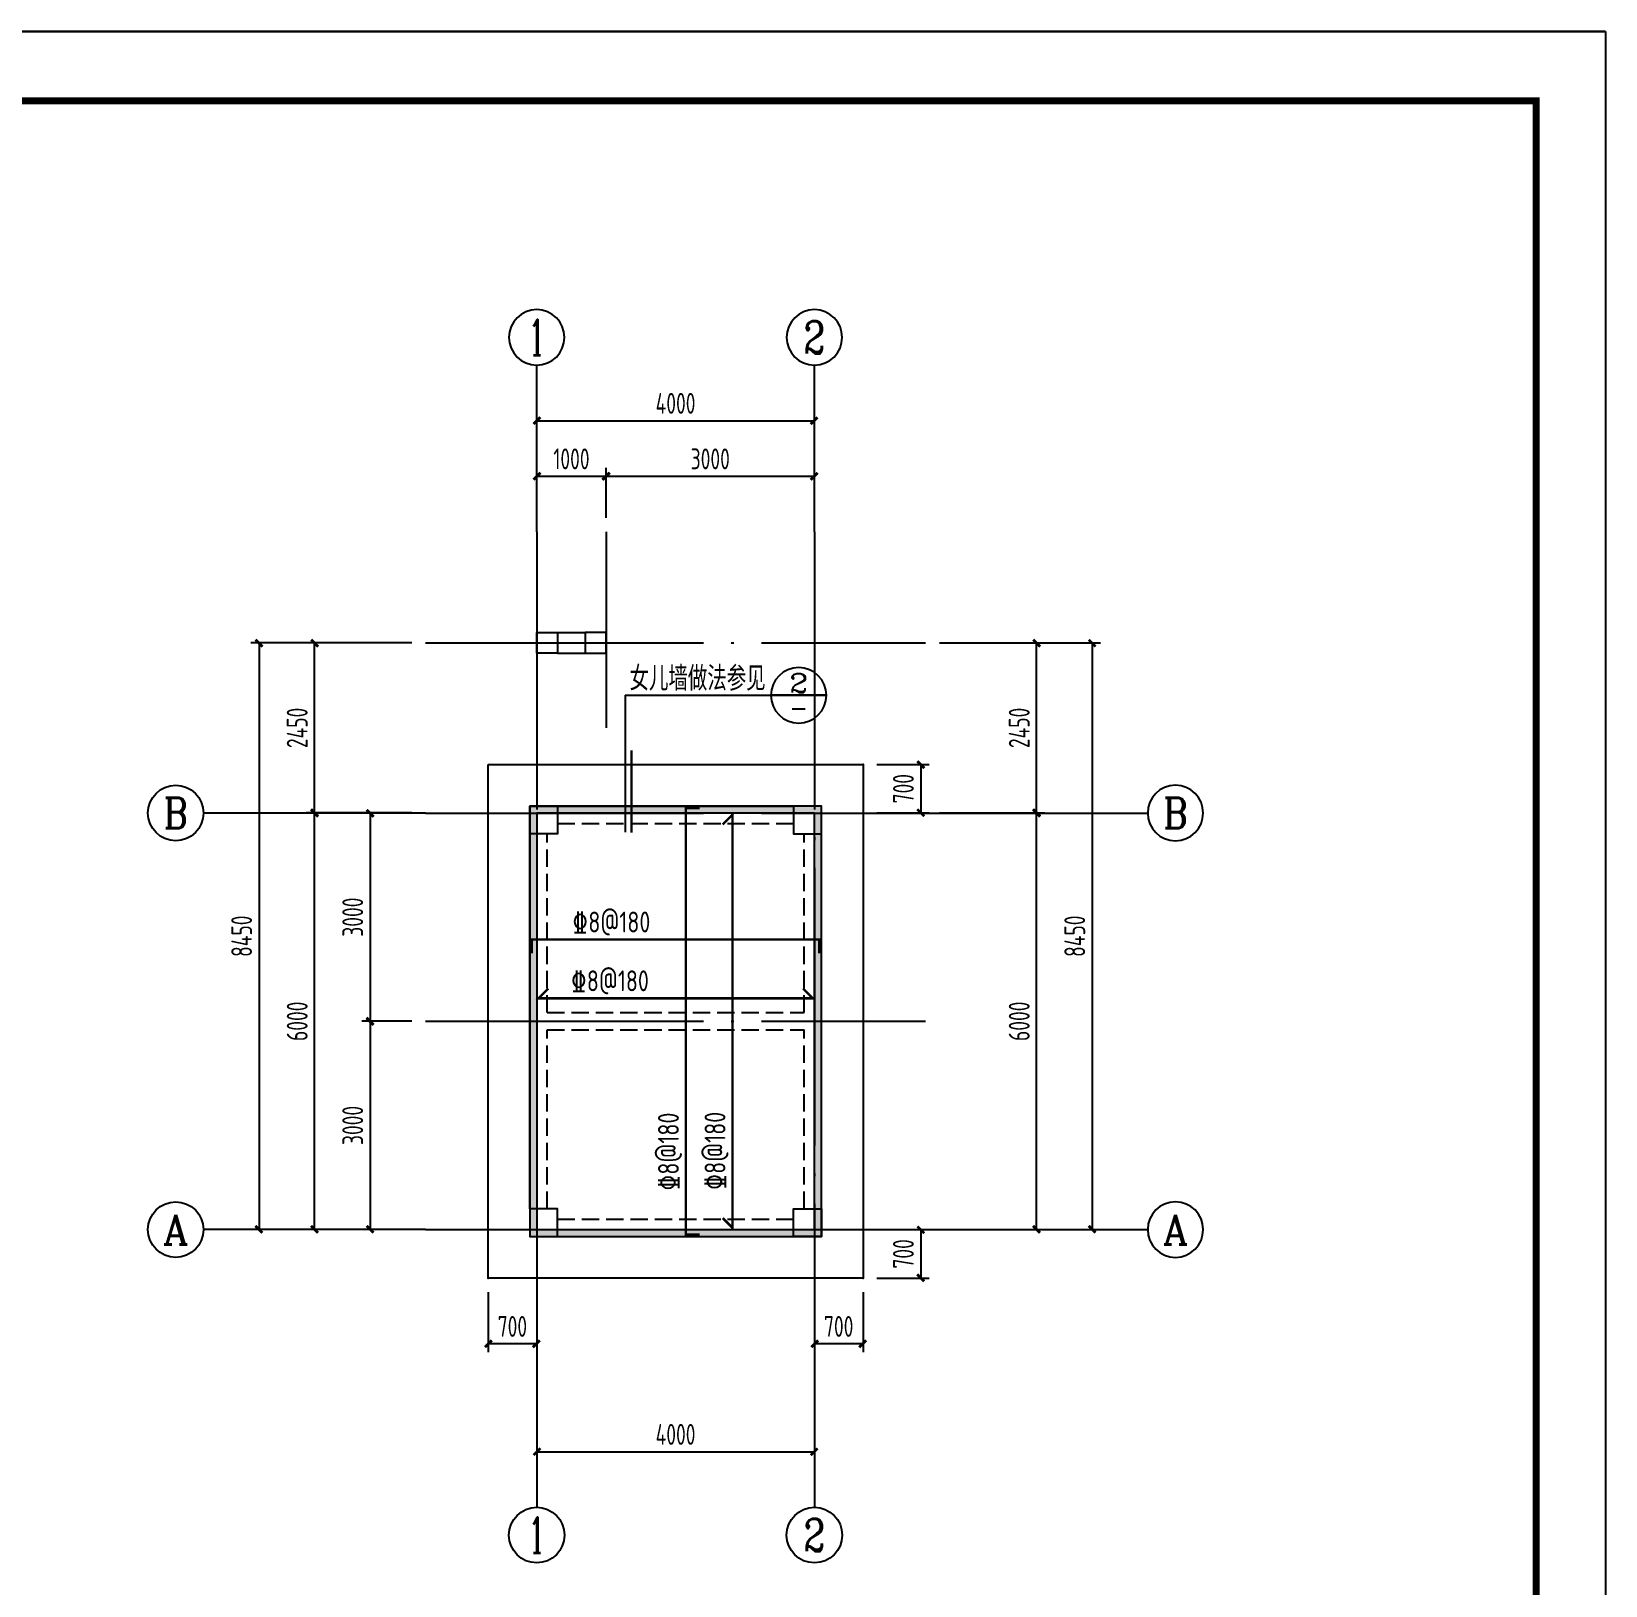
# Model space of a CAD drawing. Extents: x -14785 to 4269, y -25586 to -12228.
# Drawn here: x -13013.7 to -12787, y -25215.9 to -24992.1 of the extents above; entities that cross this region are included whole.
import ezdxf
from ezdxf.enums import TextEntityAlignment as Align

# ---------------------------------------------------------------- set-up
doc = ezdxf.new("R2010")
doc.units = 0
doc.header["$LTSCALE"] = 2000
doc.header["$MEASUREMENT"] = 0
for name, pattern in [('3', [500, 300, -200]), ('DASH', [0.35, 0.25, -0.1]), ('DOTE', [2.42, 2, -0.2, 0.02, -0.2])]:
    doc.linetypes.add(name, pattern=pattern)
doc.layers.get('0').update_dxf_attribs({"linetype": 'CONTINUOUS'})
doc.layers.get('DEFPOINTS').update_dxf_attribs({"linetype": 'CONTINUOUS'})
for name, color, linetype in [('AXIS', 75, 'CONTINUOUS'), ('AXIS_TEXT', 7, 'CONTINUOUS'), ('dim', 7, 'CONTINUOUS'), ('DOTE', 1, 'DOTE'), ('PUB_DIM', 3, 'CONTINUOUS'), ('柱', 2, 'CONTINUOUS'), ('梁', 4, 'CONTINUOUS'), ('梁虚线', 134, '3'), ('楼板正筋文字', 7, 'CONTINUOUS'), ('楼板正筋钢筋', 24, 'CONTINUOUS'), ('楼板负筋文字', 7, 'CONTINUOUS'), ('楼板负筋钢筋', 1, 'CONTINUOUS')]:
    doc.layers.add(name, color=color, linetype=linetype)
doc.styles.add('_HZTXT', font='txt.shx', dxfattribs={"width": 0.8, "bigfont": 'HZTXT.shx'})
doc.styles.add('_TCH_AXIS', font='COMPLEX', dxfattribs={"bigfont": 'GBCBIG'})
doc.styles.add('COMP', font='COMPLEX', dxfattribs={"bigfont": 'hztxt'})
doc.styles.add('COMPLEX', font='COMPLEX')
doc.styles.add('GBHZ', font='gbenor.shx', dxfattribs={"width": 0.8, "bigfont": 'gbcbig.shx'})
doc.dimstyles.new('Y100', dxfattribs={"dimscale": 0, "dimtxt": 3, "dimasz": 0.01, "dimexe": 1.2, "dimexo": 2, "dimgap": 1, "dimtad": 1, "dimdec": 0, "dimlfac": 100, "dimzin": 0, "dimdsep": 46, "dimtxsty": 'GBHZ', "dimblk": 'DX', "dimcen": 0.09, "dimdle": 1, "dimclrd": 7, "dimclre": 7, "dimclrt": 7, "dimadec": 0, "dimazin": 0, "dimtfac": 1, "dimtdec": 0, "dimtix": 1, "dimtmove": 2, "dimatfit": 3, "dimldrblk": 'DX', "dimfxl": 0, "dimtolj": 1, "dimtzin": 0, "dimarcsym": 0})

# ---------------------------------------------------------------- blocks, each defined once
blk = doc.blocks.new('_INDEX')
blk.add_line((-0.5, 0), (0.5, 0))
blk.add_circle((0, 0), 0.5)
at = {"style": 'COMP'}
for tag, width, p, p2 in [('1', 2.333333, (-0.17, 0.05), (0.17, 0.05)), ('-', 1.166667, (-0.17, -0.39), (0.17, -0.39))]:
    blk.add_attdef(tag, text='', height=0.34, dxfattribs=dict(at, width=width)).set_placement(p, p2, align=Align.FIT)
blk = doc.blocks.new('_AXISO')
blk.add_circle((0, 0), 0.5)
at = {"layer": 'AXIS_TEXT', "style": 'COMPLEX', "width": 1.041667}
blk.add_attdef('A', text='', height=0.56, dxfattribs=at).set_placement((-0.25, -0.28), (0.25, -0.28), align=Align.FIT)
blk = doc.blocks.new('DX')
at = {"color": 0, "linetype": 'ByBlock', "const_width": 40}
blk.add_lwpolyline([(-54, -51), (46, 49)], dxfattribs=at)
blk = doc.blocks.new('*D152')
at = {"layer": 'DEFPOINTS', "color": 0, "ltscale": 0.0005, "transparency": 16777216}
for p in [(-12972.91, -25104.66), (-12956.91, -25104.66), (-12956.91, -25164.66)]:
    blk.add_point(p, dxfattribs=at)
at = {"layer": 'dim', "color": 7, "lineweight": -2, "ltscale": 0.0005, "transparency": 16777216}
for p, q in [((-12958.91, -25104.66), (-12974.11, -25104.66)), ((-12972.91, -25164.65), (-12972.91, -25104.67)), ((-12958.91, -25164.66), (-12974.11, -25164.66))]:
    blk.add_line(p, q, dxfattribs=at)
at = {"layer": 'dim', "color": 7, "lineweight": -2, "ltscale": 0.0005, "transparency": 16777216, "xscale": 0.01, "yscale": 0.01, "zscale": 0.01}
for p, rotation in [((-12972.91, -25104.66), 90), ((-12972.91, -25164.66), 270)]:
    blk.add_blockref('DX', p, dxfattribs=dict(at, rotation=rotation))
at = {"layer": 'dim', "color": 7, "ltscale": 0.0005, "transparency": 16777216, "insert": (-12975.41, -25134.66), "char_height": 3, "attachment_point": 5, "rotation": 90, "style": 'GBHZ'}
blk.add_mtext('\\A1;6000', dxfattribs=at)
blk = doc.blocks.new('*D153')
at = {"layer": 'DEFPOINTS', "color": 0, "ltscale": 0.0005, "transparency": 16777216}
for p in [(-12972.91, -25080.16), (-12956.91, -25080.16), (-12956.91, -25104.66)]:
    blk.add_point(p, dxfattribs=at)
at = {"layer": 'dim', "color": 7, "lineweight": -2, "ltscale": 0.0005, "transparency": 16777216}
for p, q in [((-12958.91, -25080.16), (-12974.11, -25080.16)), ((-12972.91, -25104.65), (-12972.91, -25080.17)), ((-12958.91, -25104.66), (-12974.11, -25104.66))]:
    blk.add_line(p, q, dxfattribs=at)
at = {"layer": 'dim', "color": 7, "lineweight": -2, "ltscale": 0.0005, "transparency": 16777216, "xscale": 0.01, "yscale": 0.01, "zscale": 0.01}
for p, rotation in [((-12972.91, -25080.16), 90), ((-12972.91, -25104.66), 270)]:
    blk.add_blockref('DX', p, dxfattribs=dict(at, rotation=rotation))
at = {"layer": 'dim', "color": 7, "ltscale": 0.0005, "transparency": 16777216, "insert": (-12975.41, -25092.41), "char_height": 3, "attachment_point": 5, "rotation": 90, "style": 'GBHZ'}
blk.add_mtext('\\A1;2450', dxfattribs=at)
blk = doc.blocks.new('*D154')
at = {"layer": 'DEFPOINTS', "color": 0, "ltscale": 0.0005, "transparency": 16777216}
for p in [(-12956.91, -25080.16), (-12980.91, -25164.66), (-12956.91, -25164.66)]:
    blk.add_point(p, dxfattribs=at)
at = {"layer": 'dim', "color": 7, "lineweight": -2, "ltscale": 0.0005, "transparency": 16777216}
for p, q in [((-12958.91, -25080.16), (-12982.11, -25080.16)), ((-12980.91, -25080.17), (-12980.91, -25164.65)), ((-12958.91, -25164.66), (-12982.11, -25164.66))]:
    blk.add_line(p, q, dxfattribs=at)
at = {"layer": 'dim', "color": 7, "lineweight": -2, "ltscale": 0.0005, "transparency": 16777216, "xscale": 0.01, "yscale": 0.01, "zscale": 0.01}
for p, rotation in [((-12980.91, -25080.16), 90), ((-12980.91, -25164.66), 270)]:
    blk.add_blockref('DX', p, dxfattribs=dict(at, rotation=rotation))
at = {"layer": 'dim', "color": 7, "ltscale": 0.0005, "transparency": 16777216, "insert": (-12983.41, -25122.41), "char_height": 3, "attachment_point": 5, "rotation": 90, "style": 'GBHZ'}
blk.add_mtext('\\A1;8450', dxfattribs=at)
blk = doc.blocks.new('*D155')
at = {"layer": 'DEFPOINTS', "color": 0, "ltscale": 0.0005, "transparency": 16777216}
for p in [(-12940.91, -25180.66), (-12900.91, -25180.66), (-12900.91, -25196.66)]:
    blk.add_point(p, dxfattribs=at)
at = {"layer": 'dim', "color": 7, "lineweight": -2, "ltscale": 0.0005, "transparency": 16777216}
for p, q in [((-12940.91, -25182.66), (-12940.91, -25197.86)), ((-12900.91, -25182.66), (-12900.91, -25197.86)), ((-12940.9, -25196.66), (-12900.92, -25196.66))]:
    blk.add_line(p, q, dxfattribs=at)
at = {"layer": 'dim', "color": 7, "lineweight": -2, "ltscale": 0.0005, "transparency": 16777216, "xscale": 0.01, "yscale": 0.01, "zscale": 0.01, "rotation": 180}
blk.add_blockref('DX', (-12940.91, -25196.66), dxfattribs=at)
at = {"layer": 'dim', "color": 7, "lineweight": -2, "ltscale": 0.0005, "transparency": 16777216, "xscale": 0.01, "yscale": 0.01, "zscale": 0.01}
blk.add_blockref('DX', (-12900.91, -25196.66), dxfattribs=at)
at = {"layer": 'dim', "color": 7, "ltscale": 0.0005, "transparency": 16777216, "insert": (-12920.91, -25194.16), "char_height": 3, "attachment_point": 5, "style": 'GBHZ'}
blk.add_mtext('\\A1;4000', dxfattribs=at)
blk = doc.blocks.new('*D156')
at = {"layer": 'DEFPOINTS', "color": 0, "ltscale": 0.0005, "transparency": 16777216}
for p in [(-12884.91, -25104.66), (-12868.91, -25104.66), (-12884.91, -25164.66)]:
    blk.add_point(p, dxfattribs=at)
at = {"layer": 'dim', "color": 7, "lineweight": -2, "ltscale": 0.0005, "transparency": 16777216}
for p, q in [((-12882.91, -25104.66), (-12867.71, -25104.66)), ((-12868.91, -25164.65), (-12868.91, -25104.67)), ((-12882.91, -25164.66), (-12867.71, -25164.66))]:
    blk.add_line(p, q, dxfattribs=at)
at = {"layer": 'dim', "color": 7, "lineweight": -2, "ltscale": 0.0005, "transparency": 16777216, "xscale": 0.01, "yscale": 0.01, "zscale": 0.01}
for p, rotation in [((-12868.91, -25104.66), 90), ((-12868.91, -25164.66), 270)]:
    blk.add_blockref('DX', p, dxfattribs=dict(at, rotation=rotation))
at = {"layer": 'dim', "color": 7, "ltscale": 0.0005, "transparency": 16777216, "insert": (-12871.41, -25134.66), "char_height": 3, "attachment_point": 5, "rotation": 90, "style": 'GBHZ'}
blk.add_mtext('\\A1;6000', dxfattribs=at)
blk = doc.blocks.new('*D157')
at = {"layer": 'DEFPOINTS', "color": 0, "ltscale": 0.0005, "transparency": 16777216}
for p in [(-12884.91, -25080.16), (-12868.91, -25080.16), (-12884.91, -25104.66)]:
    blk.add_point(p, dxfattribs=at)
at = {"layer": 'dim', "color": 7, "lineweight": -2, "ltscale": 0.0005, "transparency": 16777216}
for p, q in [((-12882.91, -25080.16), (-12867.71, -25080.16)), ((-12868.91, -25104.65), (-12868.91, -25080.17)), ((-12882.91, -25104.66), (-12867.71, -25104.66))]:
    blk.add_line(p, q, dxfattribs=at)
at = {"layer": 'dim', "color": 7, "lineweight": -2, "ltscale": 0.0005, "transparency": 16777216, "xscale": 0.01, "yscale": 0.01, "zscale": 0.01}
for p, rotation in [((-12868.91, -25080.16), 90), ((-12868.91, -25104.66), 270)]:
    blk.add_blockref('DX', p, dxfattribs=dict(at, rotation=rotation))
at = {"layer": 'dim', "color": 7, "ltscale": 0.0005, "transparency": 16777216, "insert": (-12871.41, -25092.41), "char_height": 3, "attachment_point": 5, "rotation": 90, "style": 'GBHZ'}
blk.add_mtext('\\A1;2450', dxfattribs=at)
blk = doc.blocks.new('*D158')
at = {"layer": 'DEFPOINTS', "color": 0, "ltscale": 0.0005, "transparency": 16777216}
for p in [(-12884.91, -25080.16), (-12884.91, -25164.66), (-12860.91, -25164.66)]:
    blk.add_point(p, dxfattribs=at)
at = {"layer": 'dim', "color": 7, "lineweight": -2, "ltscale": 0.0005, "transparency": 16777216}
for p, q in [((-12882.91, -25080.16), (-12859.71, -25080.16)), ((-12860.91, -25080.17), (-12860.91, -25164.65)), ((-12882.91, -25164.66), (-12859.71, -25164.66))]:
    blk.add_line(p, q, dxfattribs=at)
at = {"layer": 'dim', "color": 7, "lineweight": -2, "ltscale": 0.0005, "transparency": 16777216, "xscale": 0.01, "yscale": 0.01, "zscale": 0.01}
for p, rotation in [((-12860.91, -25080.16), 90), ((-12860.91, -25164.66), 270)]:
    blk.add_blockref('DX', p, dxfattribs=dict(at, rotation=rotation))
at = {"layer": 'dim', "color": 7, "ltscale": 0.0005, "transparency": 16777216, "insert": (-12863.41, -25122.41), "char_height": 3, "attachment_point": 5, "rotation": 90, "style": 'GBHZ'}
blk.add_mtext('\\A1;8450', dxfattribs=at)
blk = doc.blocks.new('*D159')
at = {"layer": 'DEFPOINTS', "color": 0, "ltscale": 0.0005, "transparency": 16777216}
for p in [(-12900.91, -25048.16), (-12940.91, -25064.16), (-12900.91, -25064.16)]:
    blk.add_point(p, dxfattribs=at)
at = {"layer": 'dim', "color": 7, "lineweight": -2, "ltscale": 0.0005, "transparency": 16777216}
for p, q in [((-12940.91, -25062.16), (-12940.91, -25046.96)), ((-12940.9, -25048.16), (-12900.92, -25048.16)), ((-12900.91, -25062.16), (-12900.91, -25046.96))]:
    blk.add_line(p, q, dxfattribs=at)
at = {"layer": 'dim', "color": 7, "lineweight": -2, "ltscale": 0.0005, "transparency": 16777216, "xscale": 0.01, "yscale": 0.01, "zscale": 0.01, "rotation": 180}
blk.add_blockref('DX', (-12940.91, -25048.16), dxfattribs=at)
at = {"layer": 'dim', "color": 7, "lineweight": -2, "ltscale": 0.0005, "transparency": 16777216, "xscale": 0.01, "yscale": 0.01, "zscale": 0.01}
blk.add_blockref('DX', (-12900.91, -25048.16), dxfattribs=at)
at = {"layer": 'dim', "color": 7, "ltscale": 0.0005, "transparency": 16777216, "insert": (-12920.91, -25045.66), "char_height": 3, "attachment_point": 5, "style": 'GBHZ'}
blk.add_mtext('\\A1;4000', dxfattribs=at)
blk = doc.blocks.new('*D160')
at = {"layer": 'DEFPOINTS', "color": 0, "ltscale": 0.0005, "transparency": 16777216}
for p in [(-12930.91, -25056.16), (-12940.91, -25064.16), (-12930.91, -25064.16)]:
    blk.add_point(p, dxfattribs=at)
at = {"layer": 'dim', "color": 7, "lineweight": -2, "ltscale": 0.0005, "transparency": 16777216}
for p, q in [((-12940.91, -25062.16), (-12940.91, -25054.96)), ((-12930.91, -25062.16), (-12930.91, -25054.96)), ((-12940.9, -25056.16), (-12930.92, -25056.16))]:
    blk.add_line(p, q, dxfattribs=at)
at = {"layer": 'dim', "color": 7, "lineweight": -2, "ltscale": 0.0005, "transparency": 16777216, "xscale": 0.01, "yscale": 0.01, "zscale": 0.01, "rotation": 180}
blk.add_blockref('DX', (-12940.91, -25056.16), dxfattribs=at)
at = {"layer": 'dim', "color": 7, "lineweight": -2, "ltscale": 0.0005, "transparency": 16777216, "xscale": 0.01, "yscale": 0.01, "zscale": 0.01}
blk.add_blockref('DX', (-12930.91, -25056.16), dxfattribs=at)
at = {"layer": 'dim', "color": 7, "ltscale": 0.0005, "transparency": 16777216, "insert": (-12935.91, -25053.66), "char_height": 3, "attachment_point": 5, "style": 'GBHZ'}
blk.add_mtext('\\A1;1000', dxfattribs=at)
blk = doc.blocks.new('*D161')
at = {"layer": 'DEFPOINTS', "color": 0, "ltscale": 0.0005, "transparency": 16777216}
for p in [(-12900.91, -25056.16), (-12930.91, -25064.16), (-12900.91, -25064.16)]:
    blk.add_point(p, dxfattribs=at)
at = {"layer": 'dim', "color": 7, "lineweight": -2, "ltscale": 0.0005, "transparency": 16777216}
for p, q in [((-12930.91, -25062.16), (-12930.91, -25054.96)), ((-12900.91, -25062.16), (-12900.91, -25054.96)), ((-12930.9, -25056.16), (-12900.92, -25056.16))]:
    blk.add_line(p, q, dxfattribs=at)
at = {"layer": 'dim', "color": 7, "lineweight": -2, "ltscale": 0.0005, "transparency": 16777216, "xscale": 0.01, "yscale": 0.01, "zscale": 0.01, "rotation": 180}
blk.add_blockref('DX', (-12930.91, -25056.16), dxfattribs=at)
at = {"layer": 'dim', "color": 7, "lineweight": -2, "ltscale": 0.0005, "transparency": 16777216, "xscale": 0.01, "yscale": 0.01, "zscale": 0.01}
blk.add_blockref('DX', (-12900.91, -25056.16), dxfattribs=at)
at = {"layer": 'dim', "color": 7, "ltscale": 0.0005, "transparency": 16777216, "insert": (-12915.91, -25053.66), "char_height": 3, "attachment_point": 5, "style": 'GBHZ'}
blk.add_mtext('\\A1;3000', dxfattribs=at)
blk = doc.blocks.new('*D165')
at = {"layer": 'dim', "color": 7, "lineweight": -2, "ltscale": 0.0005, "transparency": 16777216}
for p, q in [((-12891.91, -25097.66), (-12884.39, -25097.66)), ((-12885.59, -25097.67), (-12885.59, -25104.65)), ((-12891.91, -25104.66), (-12884.39, -25104.66))]:
    blk.add_line(p, q, dxfattribs=at)
at = {"layer": 'dim', "color": 0, "ltscale": 0.0005, "transparency": 16777216}
for p in [(-12893.91, -25097.66), (-12893.91, -25104.66), (-12885.59, -25104.66)]:
    blk.add_point(p, dxfattribs=at)
at = {"layer": 'dim', "color": 7, "lineweight": -2, "ltscale": 0.0005, "transparency": 16777216, "xscale": 0.01, "yscale": 0.01, "zscale": 0.01}
for p, rotation in [((-12885.59, -25097.66), 90), ((-12885.59, -25104.66), 270)]:
    blk.add_blockref('DX', p, dxfattribs=dict(at, rotation=rotation))
at = {"layer": 'dim', "color": 7, "ltscale": 0.0005, "transparency": 16777216, "insert": (-12888.09, -25101.16), "char_height": 3, "attachment_point": 5, "rotation": 90, "style": 'GBHZ'}
blk.add_mtext('\\A1;700', dxfattribs=at)
blk = doc.blocks.new('*D167')
at = {"layer": 'dim', "color": 7, "lineweight": -2, "ltscale": 0.0005, "transparency": 16777216}
for p, q in [((-12891.91, -25164.66), (-12884.39, -25164.66)), ((-12885.59, -25164.67), (-12885.59, -25171.65)), ((-12891.91, -25171.66), (-12884.39, -25171.66))]:
    blk.add_line(p, q, dxfattribs=at)
at = {"layer": 'dim', "color": 0, "ltscale": 0.0005, "transparency": 16777216}
for p in [(-12893.91, -25164.66), (-12893.91, -25171.66), (-12885.59, -25171.66)]:
    blk.add_point(p, dxfattribs=at)
at = {"layer": 'dim', "color": 7, "lineweight": -2, "ltscale": 0.0005, "transparency": 16777216, "xscale": 0.01, "yscale": 0.01, "zscale": 0.01}
for p, rotation in [((-12885.59, -25164.66), 90), ((-12885.59, -25171.66), 270)]:
    blk.add_blockref('DX', p, dxfattribs=dict(at, rotation=rotation))
at = {"layer": 'dim', "color": 7, "ltscale": 0.0005, "transparency": 16777216, "insert": (-12888.09, -25168.16), "char_height": 3, "attachment_point": 5, "rotation": 90, "style": 'GBHZ'}
blk.add_mtext('\\A1;700', dxfattribs=at)
blk = doc.blocks.new('*D168')
at = {"layer": 'dim', "color": 7, "lineweight": -2, "ltscale": 0.0005, "transparency": 16777216}
for p, q in [((-12900.91, -25173.66), (-12900.91, -25182.31)), ((-12893.91, -25173.66), (-12893.91, -25182.31)), ((-12893.92, -25181.11), (-12900.9, -25181.11))]:
    blk.add_line(p, q, dxfattribs=at)
at = {"layer": 'dim', "color": 0, "ltscale": 0.0005, "transparency": 16777216}
for p in [(-12900.91, -25171.66), (-12893.91, -25171.66), (-12900.91, -25181.11)]:
    blk.add_point(p, dxfattribs=at)
at = {"layer": 'dim', "color": 7, "lineweight": -2, "ltscale": 0.0005, "transparency": 16777216, "xscale": 0.01, "yscale": 0.01, "zscale": 0.01, "rotation": 180}
blk.add_blockref('DX', (-12900.91, -25181.11), dxfattribs=at)
at = {"layer": 'dim', "color": 7, "lineweight": -2, "ltscale": 0.0005, "transparency": 16777216, "xscale": 0.01, "yscale": 0.01, "zscale": 0.01}
blk.add_blockref('DX', (-12893.91, -25181.11), dxfattribs=at)
at = {"layer": 'dim', "color": 7, "ltscale": 0.0005, "transparency": 16777216, "insert": (-12897.41, -25178.61), "char_height": 3, "attachment_point": 5, "style": 'GBHZ'}
blk.add_mtext('\\A1;700', dxfattribs=at)
blk = doc.blocks.new('*D169')
at = {"layer": 'dim', "color": 7, "lineweight": -2, "ltscale": 0.0005, "transparency": 16777216}
for p, q in [((-12947.91, -25173.66), (-12947.91, -25182.31)), ((-12940.91, -25173.66), (-12940.91, -25182.31)), ((-12940.92, -25181.11), (-12947.9, -25181.11))]:
    blk.add_line(p, q, dxfattribs=at)
at = {"layer": 'dim', "color": 0, "ltscale": 0.0005, "transparency": 16777216}
for p in [(-12947.91, -25171.66), (-12940.91, -25171.66), (-12947.91, -25181.11)]:
    blk.add_point(p, dxfattribs=at)
at = {"layer": 'dim', "color": 7, "lineweight": -2, "ltscale": 0.0005, "transparency": 16777216, "xscale": 0.01, "yscale": 0.01, "zscale": 0.01, "rotation": 180}
blk.add_blockref('DX', (-12947.91, -25181.11), dxfattribs=at)
at = {"layer": 'dim', "color": 7, "lineweight": -2, "ltscale": 0.0005, "transparency": 16777216, "xscale": 0.01, "yscale": 0.01, "zscale": 0.01}
blk.add_blockref('DX', (-12940.91, -25181.11), dxfattribs=at)
at = {"layer": 'dim', "color": 7, "ltscale": 0.0005, "transparency": 16777216, "insert": (-12944.41, -25178.61), "char_height": 3, "attachment_point": 5, "style": 'GBHZ'}
blk.add_mtext('\\A1;700', dxfattribs=at)
blk = doc.blocks.new('*D223')
at = {"color": 7, "lineweight": -2, "ltscale": 0.0005, "transparency": 16777216}
for p, q in [((-12958.91, -25104.66), (-12966.11, -25104.66)), ((-12964.91, -25104.67), (-12964.91, -25134.65)), ((-12958.91, -25134.66), (-12966.11, -25134.66))]:
    blk.add_line(p, q, dxfattribs=at)
at = {"layer": 'DEFPOINTS', "color": 0, "ltscale": 0.0005, "transparency": 16777216}
for p in [(-12956.91, -25104.66), (-12964.91, -25134.66), (-12956.91, -25134.66)]:
    blk.add_point(p, dxfattribs=at)
at = {"color": 7, "lineweight": -2, "ltscale": 0.0005, "transparency": 16777216, "xscale": 0.01, "yscale": 0.01, "zscale": 0.01}
for p, rotation in [((-12964.91, -25104.66), 90), ((-12964.91, -25134.66), 270)]:
    blk.add_blockref('DX', p, dxfattribs=dict(at, rotation=rotation))
at = {"color": 7, "ltscale": 0.0005, "transparency": 16777216, "insert": (-12967.41, -25119.66), "char_height": 3, "attachment_point": 5, "rotation": 90, "style": 'GBHZ'}
blk.add_mtext('\\A1;3000', dxfattribs=at)
blk = doc.blocks.new('*D224')
at = {"color": 7, "lineweight": -2, "ltscale": 0.0005, "transparency": 16777216}
for p, q in [((-12958.91, -25134.66), (-12966.11, -25134.66)), ((-12964.91, -25134.67), (-12964.91, -25164.65)), ((-12958.91, -25164.66), (-12966.11, -25164.66))]:
    blk.add_line(p, q, dxfattribs=at)
at = {"layer": 'DEFPOINTS', "color": 0, "ltscale": 0.0005, "transparency": 16777216}
for p in [(-12956.91, -25134.66), (-12964.91, -25164.66), (-12956.91, -25164.66)]:
    blk.add_point(p, dxfattribs=at)
at = {"color": 7, "lineweight": -2, "ltscale": 0.0005, "transparency": 16777216, "xscale": 0.01, "yscale": 0.01, "zscale": 0.01}
for p, rotation in [((-12964.91, -25134.66), 90), ((-12964.91, -25164.66), 270)]:
    blk.add_blockref('DX', p, dxfattribs=dict(at, rotation=rotation))
at = {"color": 7, "ltscale": 0.0005, "transparency": 16777216, "insert": (-12967.41, -25149.66), "char_height": 3, "attachment_point": 5, "rotation": 90, "style": 'GBHZ'}
blk.add_mtext('\\A1;3000', dxfattribs=at)

msp = doc.modelspace()

# ---------------------------------------------------------------- hatches: boundary and pattern name
at = {"ltscale": 0.0005}
h = msp.add_hatch(dxfattribs=at)
h.set_pattern_fill('DOTS', color=256, scale=10)
h.paths.add_polyline_path([(-12899.908, -25103.662), (-12941.908, -25103.662), (-12941.908, -25165.662), (-12899.908, -25165.662)])
h.paths.add_polyline_path([(-12900.908, -25104.662), (-12900.908, -25164.662), (-12940.908, -25164.662), (-12940.908, -25104.662)], flags=16)

# ---------------------------------------------------------------- linework, layer by layer
at = {"color": 0}
for p, q in [((-12786.96, -24992.104), (-13627.96, -24992.104)), ((-13627.96, -24992.104), (-12786.96, -24992.104)), ((-12786.96, -24992.104), (-12786.96, -25586.104))]:
    msp.add_line(p, q, dxfattribs=at)
at = {"color": 0, "const_width": 1}
msp.add_lwpolyline([(-12796.96, -25576.104), (-13602.96, -25576.104), (-13602.96, -25002.104), (-12796.96, -25002.104)], close=True, dxfattribs=at)
at = {"color": 0}
for points in [[(-12947.908, -25097.662), (-12893.908, -25097.662), (-12893.908, -25171.662), (-12947.908, -25171.662)], [(-12941.908, -25165.662), (-12899.908, -25165.662), (-12899.908, -25103.662), (-12941.908, -25103.662)], [(-12940.908, -25164.662), (-12900.908, -25164.662), (-12900.908, -25104.662), (-12940.908, -25104.662)]]:
    msp.add_lwpolyline(points, close=True, dxfattribs=at)
at = {"layer": 'AXIS', "color": 0}
for p, q in [((-12940.908, -25064.162), (-12940.908, -25040.162)), ((-12900.908, -25064.162), (-12900.908, -25040.162)), ((-12956.908, -25104.662), (-12988.908, -25104.662)), ((-12884.908, -25104.662), (-12852.908, -25104.662)), ((-12956.908, -25164.662), (-12988.908, -25164.662)), ((-12884.908, -25164.662), (-12852.908, -25164.662)), ((-12940.908, -25180.662), (-12940.908, -25204.662)), ((-12900.908, -25180.662), (-12900.908, -25204.662))]:
    msp.add_line(p, q, dxfattribs=at)
at = {"layer": 'DOTE', "linetype": 'DOTE', "ltscale": 0.01}
for p, q in [((-12940.908, -25064.162), (-12940.908, -25180.662)), ((-12930.908, -25064.162), (-12930.908, -25092.4)), ((-12900.908, -25064.162), (-12900.908, -25180.662)), ((-12956.908, -25080.162), (-12884.908, -25080.162)), ((-12956.908, -25104.662), (-12884.908, -25104.662)), ((-12956.908, -25134.662), (-12884.908, -25134.662)), ((-12956.908, -25164.662), (-12884.908, -25164.662))]:
    msp.add_line(p, q, dxfattribs=at)
at = {"layer": 'PUB_DIM'}
for q in [(-12928.185, -25107.441), (-12899.142, -25087.713)]:
    msp.add_line((-12928.185, -25087.713), q, dxfattribs=at)
at = {"layer": 'PUB_DIM', "const_width": 0.3}
msp.add_lwpolyline([(-12927.254, -25107.495), (-12927.254, -25095.65)], dxfattribs=at)
at = {"layer": '柱'}
for points in [[(-12937.908, -25078.662), (-12937.908, -25081.662), (-12940.908, -25081.662), (-12940.908, -25078.662)], [(-12933.908, -25078.662), (-12933.908, -25081.662), (-12930.908, -25081.662), (-12930.908, -25078.662)], [(-12941.908, -25107.662), (-12941.908, -25103.662), (-12937.908, -25103.662), (-12937.908, -25107.662)], [(-12899.908, -25107.662), (-12899.908, -25103.662), (-12903.908, -25103.662), (-12903.908, -25107.662)], [(-12941.908, -25161.662), (-12941.908, -25165.662), (-12937.908, -25165.662), (-12937.908, -25161.662)], [(-12899.908, -25161.662), (-12899.908, -25165.662), (-12903.908, -25165.662), (-12903.908, -25161.662)]]:
    msp.add_lwpolyline(points, close=True, dxfattribs=at)
at = {"layer": '梁'}
for p, q in [((-12937.908, -25078.662), (-12933.908, -25078.662)), ((-12937.908, -25081.662), (-12933.908, -25081.662)), ((-12937.908, -25103.662), (-12903.908, -25103.662)), ((-12941.908, -25161.662), (-12941.908, -25107.662)), ((-12899.908, -25161.662), (-12899.908, -25107.662)), ((-12937.908, -25165.662), (-12903.908, -25165.662))]:
    msp.add_line(p, q, dxfattribs=at)
at = {"layer": '梁虚线', "linetype": 'DASH', "ltscale": 0.005}
for p, q in [((-12937.908, -25106.162), (-12903.908, -25106.162)), ((-12939.408, -25133.412), (-12939.408, -25107.662)), ((-12902.408, -25133.412), (-12902.408, -25107.662)), ((-12939.408, -25133.412), (-12902.408, -25133.412)), ((-12939.408, -25161.662), (-12939.408, -25135.912)), ((-12939.408, -25135.912), (-12902.408, -25135.912)), ((-12902.408, -25161.662), (-12902.408, -25135.912)), ((-12937.908, -25163.162), (-12903.908, -25163.162))]:
    msp.add_line(p, q, dxfattribs=at)
at = {"layer": '楼板正筋钢筋', "const_width": 0.35}
for points in [[(-12914.122, -25162.998), (-12912.708, -25164.412), (-12912.708, -25104.912), (-12914.122, -25106.326)], [(-12939.243, -25129.935), (-12940.658, -25131.35), (-12901.158, -25131.35), (-12902.572, -25129.935)]]:
    msp.add_lwpolyline(points, dxfattribs=at)
at = {"layer": '楼板负筋钢筋', "const_width": 0.35}
for points in [[(-12917.417, -25165.362), (-12919.417, -25165.362), (-12919.417, -25103.967), (-12917.417, -25103.967)], [(-12941.632, -25124.877), (-12941.632, -25122.877), (-12900.208, -25122.877), (-12900.208, -25124.877)]]:
    msp.add_lwpolyline(points, dxfattribs=at)

# ---------------------------------------------------------------- block references
at = {"layer": 'AXIS', "color": 0}
ref = msp.add_blockref('_AXISO', (-12940.908, -25036.162), dxfattribs=dict(at, xscale=-8, yscale=8, zscale=8, rotation=180))
ref.add_attrib('A', '1', dxfattribs={"layer": 'AXIS_TEXT', "color": 0, "height": 5.147, "style": '_TCH_AXIS'}).set_placement((-12942.011, -25038.735), (-12939.805, -25038.735), align=Align.FIT)
ref = msp.add_blockref('_AXISO', (-12900.908, -25036.162), dxfattribs=dict(at, xscale=-8, yscale=8, zscale=8, rotation=180))
ref.add_attrib('A', '2', dxfattribs={"layer": 'AXIS_TEXT', "color": 0, "height": 4.659, "style": '_TCH_AXIS'}).set_placement((-12902.461, -25038.492), (-12899.354, -25038.492), align=Align.FIT)
ref = msp.add_blockref('_AXISO', (-12992.908, -25104.662), dxfattribs=dict(at, xscale=8, yscale=8, zscale=8))
ref.add_attrib('A', 'B', dxfattribs={"layer": 'AXIS_TEXT', "color": 0, "height": 4.353, "style": '_TCH_AXIS'}).set_placement((-12994.669, -25106.838), (-12991.146, -25106.838), align=Align.FIT)
ref = msp.add_blockref('_AXISO', (-12848.908, -25104.662), dxfattribs=dict(at, xscale=-8, yscale=8, zscale=8))
ref.add_attrib('A', 'B', dxfattribs={"layer": 'AXIS_TEXT', "color": 0, "height": 4.353, "style": '_TCH_AXIS'}).set_placement((-12850.669, -25106.838), (-12847.146, -25106.838), align=Align.FIT)
ref = msp.add_blockref('_AXISO', (-12992.908, -25164.662), dxfattribs=dict(at, xscale=8, yscale=8, zscale=8))
ref.add_attrib('A', 'A', dxfattribs={"layer": 'AXIS_TEXT', "color": 0, "height": 4.252, "style": '_TCH_AXIS'}).set_placement((-12994.73, -25166.788), (-12991.085, -25166.788), align=Align.FIT)
ref = msp.add_blockref('_AXISO', (-12848.908, -25164.662), dxfattribs=dict(at, xscale=-8, yscale=8, zscale=8))
ref.add_attrib('A', 'A', dxfattribs={"layer": 'AXIS_TEXT', "color": 0, "height": 4.252, "style": '_TCH_AXIS'}).set_placement((-12850.73, -25166.788), (-12847.085, -25166.788), align=Align.FIT)
ref = msp.add_blockref('_AXISO', (-12940.908, -25208.662), dxfattribs=dict(at, xscale=8, yscale=8, zscale=8))
ref.add_attrib('A', '1', dxfattribs={"layer": 'AXIS_TEXT', "color": 0, "height": 5.147, "style": '_TCH_AXIS'}).set_placement((-12942.011, -25211.235), (-12939.805, -25211.235), align=Align.FIT)
ref = msp.add_blockref('_AXISO', (-12900.908, -25208.662), dxfattribs=dict(at, xscale=8, yscale=8, zscale=8))
ref.add_attrib('A', '2', dxfattribs={"layer": 'AXIS_TEXT', "color": 0, "height": 4.659, "style": '_TCH_AXIS'}).set_placement((-12902.461, -25210.992), (-12899.354, -25210.992), align=Align.FIT)
at = {"layer": 'PUB_DIM'}
ref = msp.add_blockref('_INDEX', (-12903.177, -25087.713), dxfattribs=dict(at, xscale=-8, yscale=8, zscale=8))
ref.add_attrib('1', '2', dxfattribs={"layer": '0', "height": 2.72, "style": 'COMP', "width": 1.5}).set_placement((-12904.537, -25087.313), (-12901.817, -25087.313), align=Align.FIT)
ref.add_attrib('-', '-', dxfattribs={"layer": '0', "height": 2.72, "style": 'COMP', "width": 1.166667}).set_placement((-12904.537, -25090.833), (-12901.817, -25090.833), align=Align.FIT)

# ---------------------------------------------------------------- texts
at = {"layer": 'PUB_DIM', "style": '_HZTXT', "width": 0.8}
msp.add_text('女儿墙做法参见', height=3.5, dxfattribs=at).set_placement((-12927.536, -25087.042))
at = {"layer": '楼板正筋文字', "style": 'GBHZ', "width": 0.9}
msp.add_text('%%1328@180', height=3, dxfattribs=at).set_placement((-12936.002, -25130.334))
at = {"layer": '楼板正筋文字', "color": 1, "style": 'GBHZ', "width": 0.9}
msp.add_text('%%1328@180', height=3, rotation=90, dxfattribs=at).set_placement((-12913.724, -25158.947))
at = {"layer": '楼板负筋文字', "style": 'GBHZ', "width": 0.9}
msp.add_text('%%1328@180', height=3, dxfattribs=at).set_placement((-12935.792, -25121.861))
msp.add_text('%%1328@180', height=3, rotation=90.00002, dxfattribs=at).set_placement((-12920.433, -25159.06))

# ---------------------------------------------------------------- dimensions: what is measured, and where the dimension line sits
at = {"ltscale": 0.0005}
for base, p1, p2, picture, middle in [((-12964.908, -25134.662), (-12956.908, -25104.662), (-12956.908, -25134.662), '*D223', (-12967.408, -25119.662)), ((-12964.908, -25164.662), (-12956.908, -25134.662), (-12956.908, -25164.662), '*D224', (-12967.408, -25149.662))]:
    dim = msp.add_linear_dim(base=base, p1=p1, p2=p2, angle=90, dimstyle='Y100', override={"dimscale": 1, "dimfxl": 2}, dxfattribs=at)
    dim.commit()
    dim.dimension.update_dxf_attribs({"geometry": picture, "text_midpoint": middle})
at = {"layer": 'dim', "ltscale": 0.0005}
for base, p1, p2, picture, middle in [((-12900.908, -25048.162), (-12940.908, -25064.162), (-12900.908, -25064.162), '*D159', (-12920.908, -25045.662)), ((-12947.908, -25181.107), (-12940.908, -25171.662), (-12947.908, -25171.662), '*D169', (-12944.408, -25178.607)), ((-12900.908, -25181.107), (-12893.908, -25171.662), (-12900.908, -25171.662), '*D168', (-12897.408, -25178.607)), ((-12900.908, -25196.662), (-12940.908, -25180.662), (-12900.908, -25180.662), '*D155', (-12920.908, -25194.162))]:
    dim = msp.add_linear_dim(base=base, p1=p1, p2=p2, dimstyle='Y100', override={"dimscale": 1}, dxfattribs=at)
    dim.commit()
    dim.dimension.update_dxf_attribs({"geometry": picture, "text_midpoint": middle})
for base, p1, p2, text, picture, middle in [((-12930.908, -25056.162), (-12940.908, -25064.162), (-12930.908, -25064.162), '1000', '*D160', (-12935.908, -25053.662)), ((-12900.908, -25056.162), (-12930.908, -25064.162), (-12900.908, -25064.162), '3000', '*D161', (-12915.908, -25053.662))]:
    dim = msp.add_linear_dim(base=base, p1=p1, p2=p2, text=text, dimstyle='Y100', override={"dimscale": 1}, dxfattribs=at)
    dim.commit()
    dim.dimension.update_dxf_attribs({"geometry": picture, "text_midpoint": middle})
for base, p1, p2, picture, middle in [((-12980.908, -25164.662), (-12956.908, -25080.162), (-12956.908, -25164.662), '*D154', (-12983.408, -25122.412)), ((-12972.908, -25080.162), (-12956.908, -25104.662), (-12956.908, -25080.162), '*D153', (-12975.408, -25092.412)), ((-12868.908, -25080.162), (-12884.908, -25104.662), (-12884.908, -25080.162), '*D157', (-12871.408, -25092.412)), ((-12860.908, -25164.662), (-12884.908, -25080.162), (-12884.908, -25164.662), '*D158', (-12863.408, -25122.412)), ((-12885.587, -25104.662), (-12893.908, -25097.662), (-12893.908, -25104.662), '*D165', (-12888.087, -25101.162)), ((-12972.908, -25104.662), (-12956.908, -25164.662), (-12956.908, -25104.662), '*D152', (-12975.408, -25134.662)), ((-12868.908, -25104.662), (-12884.908, -25164.662), (-12884.908, -25104.662), '*D156', (-12871.408, -25134.662)), ((-12885.587, -25171.662), (-12893.908, -25164.662), (-12893.908, -25171.662), '*D167', (-12888.087, -25168.162))]:
    dim = msp.add_linear_dim(base=base, p1=p1, p2=p2, angle=90, dimstyle='Y100', override={"dimscale": 1}, dxfattribs=at)
    dim.commit()
    dim.dimension.update_dxf_attribs({"geometry": picture, "text_midpoint": middle})

doc.saveas('drawing.dxf')
